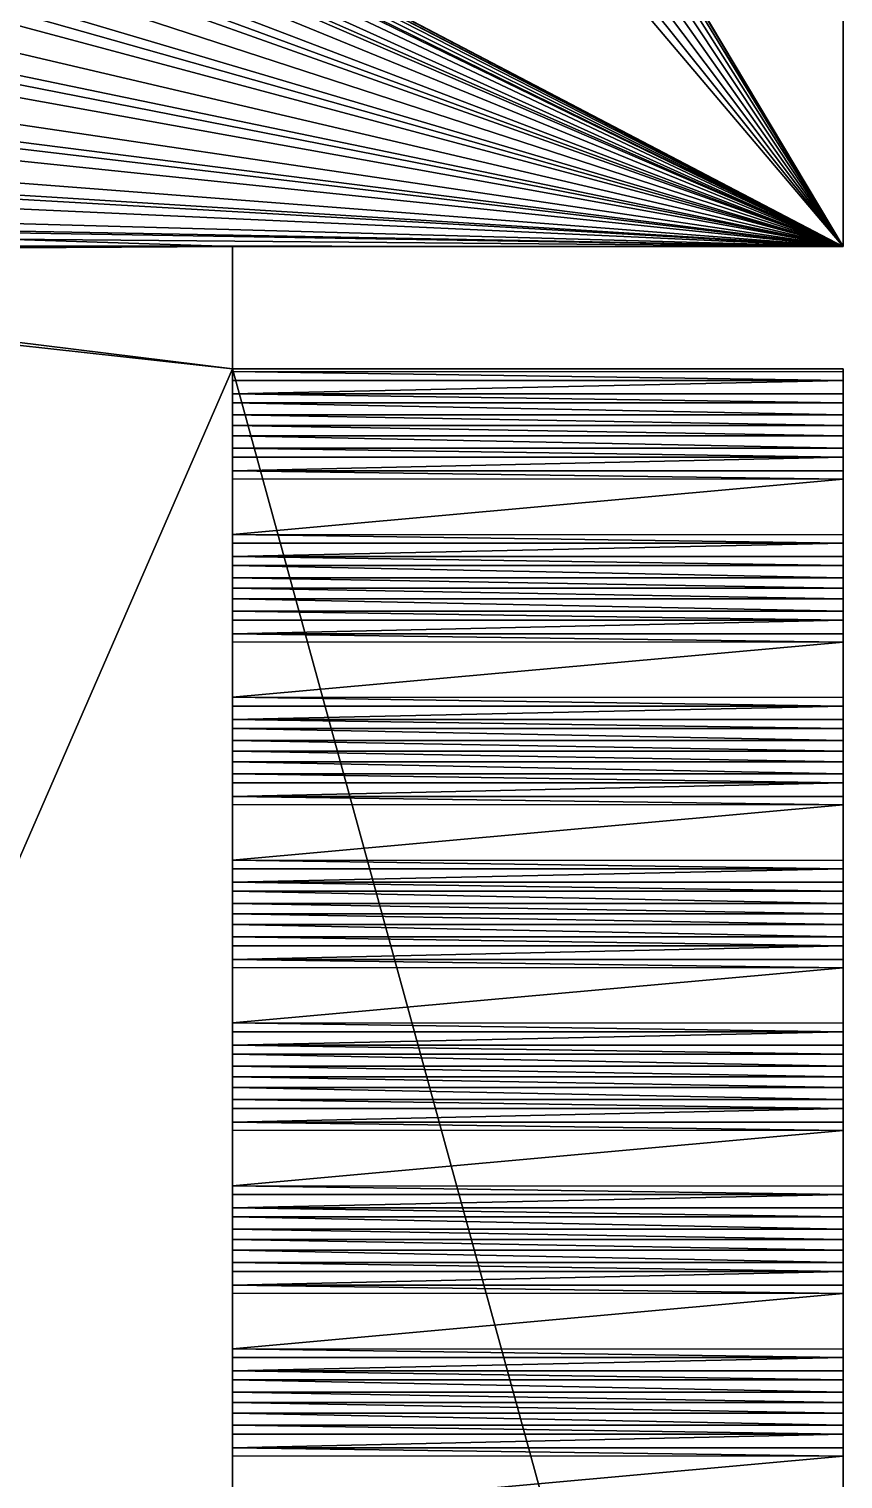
# Model space of a CAD drawing. Header units: metres. Extents: x 0 to 683, y 0 to 667.
# Drawn here: x 112 to 122, y 390.77 to 408.58 of the extents above; entities that cross this region are included whole.
import ezdxf

# ---------------------------------------------------------------- set-up
doc = ezdxf.new("R2010")
doc.units = ezdxf.units.M

msp = doc.modelspace()

# ---------------------------------------------------------------- meshes
at = {"layer": 'Z Support top'}
mesh = msp.add_polyface(dxfattribs=at)
corners = [(102, 415.696, 0), (122, 425.769, 0), (102, 425.769, 0), (112.959, 418.636, 0), (113.339, 418.728, 0), (112.615, 418.448, 0), (112.332, 418.178, 0), (112.128, 417.843, 0), (112.018, 417.468, 0), (112.009, 417.076, 0), (102.396, 415.737, 0), (112.101, 416.696, 0), (112.289, 416.352, 0), (112.559, 416.069, 0), (112.894, 415.865, 0), (113.27, 415.755, 0), (113.661, 415.746, 0), (102, 375.701, 0), (102.51, 405.763, 0), (102, 405.778, 0), (102.396, 375.721, 0), (106.118, 367.902, 0), (113.339, 368.728, 0), (106.712, 369.064, 0), (112.959, 368.636, 0), (112.615, 368.448, 0), (112.332, 368.178, 0), (112.128, 367.843, 0), (105.244, 366.933, 0), (112.018, 367.468, 0), (112.009, 367.076, 0), (112.101, 366.696, 0), (104.149, 366.222, 0), (112.289, 366.352, 0), (112.559, 366.069, 0), (102.907, 365.82, 0), (112.894, 365.865, 0), (113.27, 365.755, 0), (102, 365.773, 0), (102, 355.769, 0), (113.661, 365.746, 0), (102.907, 405.836, 0), (114.5, 405.904, 0), (103.158, 405.917, 0), (114.5, 375.57, 0), (102.791, 405.83, 0), (103.673, 375.449, 0), (122, 375.57, 0), (104.835, 374.856, 0), (114.441, 368.405, 0), (114.711, 368.122, 0), (122, 355.769, 0), (105.805, 373.981, 0), (114.106, 368.609, 0), (106.515, 372.886, 0), (106.917, 371.644, 0), (113.731, 368.719, 0), (106.984, 370.341, 0), (114.899, 367.779, 0), (114.991, 367.398, 0), (114.982, 367.007, 0), (114.872, 366.631, 0), (114.668, 366.296, 0), (114.385, 366.026, 0), (114.041, 365.838, 0), (114.711, 418.122, 0), (122, 405.904, 0), (114.441, 418.405, 0), (114.106, 418.609, 0), (113.731, 418.719, 0), (114.899, 417.779, 0), (114.991, 417.398, 0), (114.982, 417.007, 0), (114.872, 416.631, 0), (114.668, 416.296, 0), (114.385, 416.026, 0), (114.041, 415.838, 0), (104.045, 415.3, 0), (103.673, 415.465, 0), (102.795, 415.673, 0), (102.678, 415.677, 0), (103.046, 415.599, 0), (103.927, 415.335, 0), (104.835, 414.871, 0), (104.283, 415.153, 0), (105.04, 414.686, 0), (105.157, 414.615, 0), (105.368, 414.391, 0), (105.805, 413.997, 0), (105.947, 413.778, 0), (106.053, 413.666, 0), (106.217, 413.361, 0), (106.515, 412.902, 0), (106.59, 412.671, 0), (106.672, 412.517, 0), (106.763, 412.135, 0), (106.917, 411.66, 0), (106.928, 411.438, 0), (106.974, 411.247, 0), (106.961, 410.804, 0), (106.984, 410.357, 0), (106.943, 410.162, 0), (106.936, 409.942, 0), (106.795, 409.469, 0), (106.712, 409.08, 0), (106.632, 408.923, 0), (106.563, 408.692, 0), (106.278, 408.23, 0), (106.119, 407.918, 0), (106.014, 407.802, 0), (105.878, 407.581, 0), (105.453, 407.18, 0), (105.244, 406.948, 0), (105.128, 406.873, 0), (104.929, 406.684, 0), (104.385, 406.391, 0), (104.149, 406.238, 0), (104.03, 406.2, 0), (103.78, 406.065, 0)]
mesh.append_faces([[corners[k] for k in face] for face in [(0, 1, 2), (17, 18, 19), (79, 10, 80), (78, 79, 81), (77, 78, 82), (83, 77, 84)]], dxfattribs={"vtx0": -1})
mesh.append_faces([[corners[k] for k in face] for face in [(3, 0, 5), (5, 0, 6), (6, 0, 7), (7, 0, 8), (8, 0, 9), (9, 10, 11), (11, 10, 12), (12, 10, 13), (13, 10, 14), (14, 10, 15), (15, 10, 16), (21, 22, 23), (22, 21, 24), (24, 21, 25), (25, 21, 26), (26, 21, 27), (27, 28, 29), (29, 28, 30), (30, 28, 31), (31, 32, 33), (33, 32, 34), (34, 35, 36), (36, 35, 37), (37, 39, 40), (41, 42, 43), (42, 41, 44), (44, 46, 47), (47, 50, 51), (49, 52, 53), (53, 55, 56), (56, 23, 22), (51, 40, 39), (1, 65, 66), (65, 1, 67), (67, 1, 68), (68, 1, 69), (69, 1, 4), (66, 43, 42)]], dxfattribs={"vtx0": -1, "vtx1": -1})
mesh.append_faces([[corners[k] for k in face] for face in [(1, 0, 3), (44, 18, 20), (47, 48, 49), (66, 16, 77), (77, 16, 78), (78, 16, 79), (79, 16, 10), (66, 77, 83)]], dxfattribs={"vtx0": -1, "vtx1": -1, "vtx2": -1})
mesh.append_faces([[corners[k] for k in face] for face in [(1, 3, 4), (9, 0, 10), (18, 17, 20), (27, 21, 28), (31, 28, 32), (34, 32, 35), (37, 35, 38), (37, 38, 39), (44, 41, 45), (44, 45, 18), (44, 20, 46), (47, 46, 48), (47, 49, 50), (49, 48, 52), (53, 52, 54), (53, 54, 55), (56, 55, 57), (56, 57, 23), (51, 50, 58), (51, 58, 59), (51, 59, 60), (51, 60, 61), (51, 61, 62), (51, 62, 63), (51, 63, 64), (51, 64, 40), (66, 65, 70), (66, 70, 71), (66, 71, 72), (66, 72, 73), (66, 73, 74), (66, 74, 75), (66, 75, 76), (66, 76, 16), (66, 83, 85), (66, 85, 86), (66, 86, 87), (66, 87, 88), (66, 88, 89), (66, 89, 90), (66, 90, 91), (66, 91, 92), (66, 92, 93), (66, 93, 94), (66, 94, 95), (66, 95, 96), (66, 96, 97), (66, 97, 98), (66, 98, 99), (66, 99, 100), (66, 100, 101), (66, 101, 102), (66, 102, 103), (66, 103, 104), (66, 104, 105), (66, 105, 106), (66, 106, 107), (66, 107, 108), (66, 108, 109), (66, 109, 110), (66, 110, 111), (66, 111, 112), (66, 112, 113), (66, 113, 114), (66, 114, 115), (66, 115, 116), (66, 116, 117), (66, 117, 118), (66, 118, 43)]], dxfattribs={"vtx0": -1, "vtx2": -1})
mesh = msp.add_polyface(dxfattribs=at)
corners = [(122, 355.769, -10), (114.5, 375.57, -10), (122, 375.57, -10), (114.711, 368.122, -10), (114.441, 368.405, -10), (104.835, 374.856, -10), (103.673, 375.449, -10), (105.805, 373.981, -10), (114.106, 368.609, -10), (106.515, 372.886, -10), (106.917, 371.644, -10), (113.731, 368.719, -10), (106.984, 370.341, -10), (106.712, 369.064, -10), (113.339, 368.728, -10), (114.899, 367.779, -10), (114.991, 367.398, -10), (114.982, 367.007, -10), (114.872, 366.631, -10), (114.668, 366.296, -10), (114.385, 366.026, -10), (114.041, 365.838, -10), (113.661, 365.746, -10), (106.118, 367.902, -10), (112.959, 368.636, -10), (112.615, 368.448, -10), (112.332, 368.178, -10), (112.128, 367.843, -10), (105.244, 366.933, -10), (112.018, 367.468, -10), (112.009, 367.076, -10), (112.101, 366.696, -10), (104.149, 366.222, -10), (112.289, 366.352, -10), (112.559, 366.069, -10), (102.907, 365.82, -10), (112.894, 365.865, -10), (113.27, 365.755, -10), (102, 365.773, -10), (102, 355.769, -10), (102, 425.737, -10), (112.959, 418.636, -10), (102, 415.728, -10), (113.339, 418.728, -10), (112.615, 418.448, -10), (112.332, 418.178, -10), (112.128, 417.843, -10), (112.018, 417.468, -10), (112.009, 417.076, -10), (112.101, 416.696, -10), (112.289, 416.352, -10), (112.559, 416.069, -10), (102.396, 415.737, -10), (112.894, 415.865, -10), (113.27, 415.755, -10), (113.661, 415.746, -10), (122, 377.07, -10), (114.5, 404.404, -10), (122, 404.404, -10), (102.396, 375.721, -10), (114.5, 377.07, -10), (122, 425.737, -10), (114.106, 418.609, -10), (114.441, 418.405, -10), (114.711, 418.122, -10), (122, 405.904, -10), (113.731, 418.719, -10), (114.899, 417.779, -10), (114.991, 417.398, -10), (114.982, 417.007, -10), (114.872, 416.631, -10), (114.668, 416.296, -10), (114.385, 416.026, -10), (114.041, 415.838, -10), (104.835, 414.871, -10), (103.673, 415.465, -10), (105.805, 413.997, -10), (106.515, 412.902, -10), (106.917, 411.66, -10), (106.984, 410.357, -10), (106.712, 409.08, -10), (106.119, 407.918, -10), (105.244, 406.948, -10), (104.149, 406.238, -10), (114.5, 405.904, -10), (102.907, 405.836, -10), (102, 405.778, -10), (102, 375.701, -10)]
mesh.append_faces([[corners[k] for k in face] for face in [(0, 1, 2), (56, 57, 58)]], dxfattribs={"vtx0": -1})
mesh.append_faces([[corners[k] for k in face] for face in [(5, 4, 7), (7, 8, 9), (9, 8, 10), (10, 11, 12), (12, 11, 13), (3, 0, 15), (15, 0, 16), (16, 0, 17), (17, 0, 18), (18, 0, 19), (19, 0, 20), (20, 0, 21), (21, 0, 22), (23, 27, 28), (28, 31, 32), (32, 34, 35), (35, 37, 38), (38, 37, 39), (39, 22, 0), (40, 41, 42), (41, 40, 43), (42, 51, 52), (1, 59, 60), (59, 1, 6), (61, 62, 40), (62, 61, 63), (63, 61, 64), (64, 65, 67), (67, 65, 68), (68, 65, 69), (69, 65, 70), (70, 65, 71), (71, 65, 72), (72, 65, 73), (73, 65, 55), (74, 65, 76), (76, 65, 77), (77, 65, 78), (78, 65, 79), (79, 65, 80), (80, 65, 81), (81, 65, 82), (82, 65, 83), (83, 84, 85), (85, 57, 86), (86, 57, 87), (60, 57, 56), (87, 60, 59)]], dxfattribs={"vtx0": -1, "vtx1": -1})
mesh.append_faces([[corners[k] for k in face] for face in [(1, 0, 3), (1, 4, 5), (55, 65, 74), (87, 57, 60)]], dxfattribs={"vtx0": -1, "vtx1": -1, "vtx2": -1})
mesh.append_faces([[corners[k] for k in face] for face in [(1, 3, 4), (1, 5, 6), (7, 4, 8), (10, 8, 11), (13, 11, 14), (14, 23, 13), (23, 14, 24), (23, 24, 25), (23, 25, 26), (23, 26, 27), (28, 27, 29), (28, 29, 30), (28, 30, 31), (32, 31, 33), (32, 33, 34), (35, 34, 36), (35, 36, 37), (39, 37, 22), (42, 41, 44), (42, 44, 45), (42, 45, 46), (42, 46, 47), (42, 47, 48), (42, 48, 49), (42, 49, 50), (42, 50, 51), (52, 51, 53), (52, 53, 54), (52, 54, 55), (64, 61, 65), (40, 62, 66), (40, 66, 43), (55, 74, 75), (55, 75, 52), (83, 65, 84), (85, 84, 57)]], dxfattribs={"vtx0": -1, "vtx2": -1})
mesh = msp.add_polyface(dxfattribs=at)
corners = [(122, 425.769, 0), (122, 425.737, -10), (122, 425.769, -10), (122, 405.904, -10), (122, 405.904, 0)]
mesh.append_faces([[corners[k] for k in face] for face in [(0, 1, 2), (3, 0, 4)]], dxfattribs={"vtx0": -1})
mesh.append_faces([[corners[k] for k in face] for face in [(1, 0, 3)]], dxfattribs={"vtx0": -1, "vtx1": -1})
mesh = msp.add_polyface(dxfattribs=at)
corners = [(122, 405.904, -10), (114.5, 405.904, 0), (114.5, 405.904, -10), (122, 405.904, 0)]
mesh.append_faces([[corners[k] for k in face] for face in [(0, 1, 2), (1, 0, 3)]], dxfattribs={"vtx0": -1})
mesh = msp.add_polyface(dxfattribs=at)
corners = [(114.5, 403.987, -4.515), (114.5, 403.708, -4.555), (114.5, 403.837, -4.555), (114.5, 399.987, -4.515), (114.5, 399.708, -4.555), (114.5, 399.837, -4.555), (114.5, 389.987, -4.515), (114.5, 389.708, -4.555), (114.5, 389.837, -4.555), (114.5, 385.987, -4.515), (114.5, 385.708, -4.555), (114.5, 385.837, -4.555), (114.5, 379.987, -4.515), (114.5, 379.708, -4.555), (114.5, 379.837, -4.555), (114.5, 397.987, -4.515), (114.5, 397.708, -4.555), (114.5, 397.837, -4.555), (114.5, 397.578, -4.555), (114.5, 397.428, -4.515), (114.5, 398.097, -4.405), (114.5, 397.318, -4.405), (114.5, 398.261, -4.096), (114.5, 397.15, -4.089), (114.5, 398.369, -4), (114.5, 397.047, -4), (114.5, 385.428, -4.515), (114.5, 385.578, -4.555), (114.5, 386.097, -4.405), (114.5, 385.318, -4.405), (114.5, 386.261, -4.096), (114.5, 385.15, -4.089), (114.5, 386.369, -4), (114.5, 385.047, -4), (114.5, 387.047, -4), (114.5, 384.369, -4), (114.5, 377.837, -4.555), (114.5, 377.578, -4.555), (114.5, 377.708, -4.555), (114.5, 377.987, -4.515), (114.5, 377.428, -4.515), (114.5, 378.097, -4.405), (114.5, 377.318, -4.405), (114.5, 378.261, -4.096), (114.5, 377.15, -4.089), (114.5, 378.369, -4), (114.5, 377.07, -4), (114.5, 405.904, 0), (114.5, 404.404, -10), (114.5, 405.904, -10), (114.5, 404.404, -4), (114.5, 404.369, -4), (114.5, 403.047, -4), (114.5, 402.369, -4), (114.5, 401.047, -4), (114.5, 395.047, -4), (114.5, 392.369, -4), (114.5, 391.047, -4), (114.5, 388.369, -4), (114.5, 382.369, -4), (114.5, 381.047, -4), (114.5, 377.07, -10), (114.5, 375.57, 0), (114.5, 375.57, -10), (114.5, 379.428, -4.515), (114.5, 379.578, -4.555), (114.5, 380.097, -4.405), (114.5, 379.318, -4.405), (114.5, 380.261, -4.096), (114.5, 379.15, -4.089), (114.5, 380.369, -4), (114.5, 379.047, -4), (114.5, 381.837, -4.555), (114.5, 381.578, -4.555), (114.5, 381.708, -4.555), (114.5, 381.428, -4.515), (114.5, 381.987, -4.515), (114.5, 382.097, -4.405), (114.5, 381.318, -4.405), (114.5, 382.261, -4.096), (114.5, 381.15, -4.089), (114.5, 383.987, -4.515), (114.5, 383.708, -4.555), (114.5, 383.837, -4.555), (114.5, 383.578, -4.555), (114.5, 383.428, -4.515), (114.5, 383.318, -4.405), (114.5, 384.097, -4.405), (114.5, 383.15, -4.089), (114.5, 384.261, -4.096), (114.5, 383.047, -4), (114.5, 387.987, -4.515), (114.5, 387.708, -4.555), (114.5, 387.837, -4.555), (114.5, 387.578, -4.555), (114.5, 387.428, -4.515), (114.5, 388.097, -4.405), (114.5, 387.318, -4.405), (114.5, 388.261, -4.096), (114.5, 387.15, -4.089), (114.5, 389.428, -4.515), (114.5, 389.578, -4.555), (114.5, 390.097, -4.405), (114.5, 389.318, -4.405), (114.5, 390.261, -4.096), (114.5, 389.15, -4.089), (114.5, 390.369, -4), (114.5, 389.047, -4), (114.5, 391.837, -4.555), (114.5, 391.578, -4.555), (114.5, 391.708, -4.555), (114.5, 391.428, -4.515), (114.5, 391.987, -4.515), (114.5, 392.097, -4.405), (114.5, 391.318, -4.405), (114.5, 392.261, -4.096), (114.5, 391.15, -4.089), (114.5, 393.987, -4.515), (114.5, 393.708, -4.555), (114.5, 393.837, -4.555), (114.5, 393.578, -4.555), (114.5, 393.428, -4.515), (114.5, 394.097, -4.405), (114.5, 393.318, -4.405), (114.5, 394.261, -4.096), (114.5, 393.15, -4.089), (114.5, 394.369, -4), (114.5, 393.047, -4), (114.5, 395.837, -4.555), (114.5, 395.578, -4.555), (114.5, 395.708, -4.555), (114.5, 395.428, -4.515), (114.5, 395.987, -4.515), (114.5, 396.097, -4.405), (114.5, 395.318, -4.405), (114.5, 396.261, -4.096), (114.5, 395.15, -4.089), (114.5, 396.369, -4), (114.5, 399.428, -4.515), (114.5, 399.578, -4.555), (114.5, 400.097, -4.405), (114.5, 399.318, -4.405), (114.5, 400.261, -4.096), (114.5, 399.15, -4.089), (114.5, 400.369, -4), (114.5, 399.047, -4), (114.5, 401.837, -4.555), (114.5, 401.578, -4.555), (114.5, 401.708, -4.555), (114.5, 401.987, -4.515), (114.5, 401.428, -4.515), (114.5, 402.097, -4.405), (114.5, 401.318, -4.405), (114.5, 402.261, -4.096), (114.5, 401.15, -4.089), (114.5, 403.428, -4.515), (114.5, 403.578, -4.555), (114.5, 404.097, -4.405), (114.5, 403.318, -4.405), (114.5, 404.261, -4.096), (114.5, 403.15, -4.089)]
mesh.append_faces([[corners[k] for k in face] for face in [(0, 1, 2), (3, 4, 5), (6, 7, 8), (9, 10, 11), (12, 13, 14), (15, 16, 17), (10, 26, 27), (36, 37, 38), (47, 48, 49), (61, 62, 63), (13, 64, 65), (72, 73, 74), (81, 82, 83), (91, 92, 93), (7, 100, 101), (108, 109, 110), (117, 118, 119), (128, 129, 130), (4, 138, 139), (146, 147, 148), (1, 155, 156)]], dxfattribs={"vtx0": -1})
mesh.append_faces([[corners[k] for k in face] for face in [(16, 15, 18), (18, 15, 19), (19, 20, 21), (21, 22, 23), (23, 24, 25), (26, 28, 29), (29, 30, 31), (31, 32, 33), (33, 34, 35), (37, 39, 40), (40, 41, 42), (42, 43, 44), (44, 45, 46), (48, 47, 50), (50, 47, 51), (52, 47, 53), (62, 45, 47), (64, 66, 67), (67, 68, 69), (69, 70, 71), (71, 60, 45), (73, 72, 75), (75, 77, 78), (78, 79, 80), (80, 59, 60), (82, 81, 84), (84, 81, 85), (85, 81, 86), (86, 87, 88), (88, 35, 90), (90, 35, 59), (92, 91, 94), (94, 91, 95), (95, 96, 97), (97, 98, 99), (99, 58, 34), (100, 102, 103), (103, 104, 105), (105, 106, 107), (107, 57, 58), (109, 108, 111), (111, 113, 114), (114, 115, 116), (116, 56, 57), (118, 117, 120), (120, 117, 121), (121, 122, 123), (123, 124, 125), (125, 126, 127), (127, 55, 56), (129, 128, 131), (131, 133, 134), (134, 135, 136), (136, 137, 55), (138, 140, 141), (141, 142, 143), (143, 144, 145), (145, 54, 24), (147, 149, 150), (150, 151, 152), (152, 153, 154), (154, 53, 54), (155, 157, 158), (158, 159, 160), (160, 51, 52)]], dxfattribs={"vtx0": -1, "vtx1": -1})
mesh.append_faces([[corners[k] for k in face] for face in [(26, 10, 9), (51, 47, 52), (53, 47, 54), (54, 47, 24), (24, 47, 55), (55, 47, 56), (56, 47, 57), (57, 47, 58), (58, 47, 34), (34, 47, 59), (59, 47, 60), (60, 47, 45), (62, 46, 45), (64, 13, 12), (59, 35, 34), (100, 7, 6), (55, 25, 24), (138, 4, 3), (155, 1, 0)]], dxfattribs={"vtx0": -1, "vtx1": -1, "vtx2": -1})
mesh.append_faces([[corners[k] for k in face] for face in [(19, 15, 20), (21, 20, 22), (23, 22, 24), (26, 9, 28), (29, 28, 30), (31, 30, 32), (33, 32, 34), (37, 36, 39), (40, 39, 41), (42, 41, 43), (44, 43, 45), (62, 61, 46), (64, 12, 66), (67, 66, 68), (69, 68, 70), (71, 70, 60), (75, 72, 76), (75, 76, 77), (78, 77, 79), (80, 79, 59), (86, 81, 87), (88, 87, 89), (88, 89, 35), (95, 91, 96), (97, 96, 98), (99, 98, 58), (100, 6, 102), (103, 102, 104), (105, 104, 106), (107, 106, 57), (111, 108, 112), (111, 112, 113), (114, 113, 115), (116, 115, 56), (121, 117, 122), (123, 122, 124), (125, 124, 126), (127, 126, 55), (131, 128, 132), (131, 132, 133), (134, 133, 135), (136, 135, 137), (55, 137, 25), (138, 3, 140), (141, 140, 142), (143, 142, 144), (145, 144, 54), (147, 146, 149), (150, 149, 151), (152, 151, 153), (154, 153, 53), (155, 0, 157), (158, 157, 159), (160, 159, 51)]], dxfattribs={"vtx0": -1, "vtx2": -1})
mesh = msp.add_polyface(dxfattribs=at)
corners = [(122, 404.404, -4), (114.5, 404.404, -10), (114.5, 404.404, -4), (122, 404.404, -10)]
mesh.append_faces([[corners[k] for k in face] for face in [(0, 1, 2), (1, 0, 3)]], dxfattribs={"vtx0": -1})
mesh = msp.add_polyface(dxfattribs=at)
corners = [(122, 404.261, -4.096), (114.5, 404.369, -4), (122, 404.369, -4), (114.5, 404.261, -4.096)]
mesh.append_faces([[corners[k] for k in face] for face in [(0, 1, 2), (1, 0, 3)]], dxfattribs={"vtx0": -1})
mesh = msp.add_polyface(dxfattribs=at)
corners = [(122, 404.261, -4.096), (114.5, 404.097, -4.405), (114.5, 404.261, -4.096), (122, 404.097, -4.405)]
mesh.append_faces([[corners[k] for k in face] for face in [(0, 1, 2), (1, 0, 3)]], dxfattribs={"vtx0": -1})
mesh = msp.add_polyface(dxfattribs=at)
corners = [(122, 404.404, -10), (122, 403.837, -4.555), (122, 377.07, -10), (122, 403.987, -4.515), (122, 404.097, -4.405), (122, 404.404, -4), (122, 404.261, -4.096), (122, 404.369, -4), (122, 403.578, -4.555), (122, 401.708, -4.555), (122, 403.708, -4.555), (122, 401.837, -4.555), (122, 403.428, -4.515), (122, 401.987, -4.515), (122, 403.318, -4.405), (122, 402.097, -4.405), (122, 402.261, -4.096), (122, 403.15, -4.089), (122, 402.369, -4), (122, 403.047, -4), (122, 401.578, -4.555), (122, 399.837, -4.555), (122, 399.987, -4.515), (122, 401.428, -4.515), (122, 400.097, -4.405), (122, 401.318, -4.405), (122, 401.15, -4.089), (122, 400.261, -4.096), (122, 400.369, -4), (122, 401.047, -4), (122, 399.708, -4.555), (122, 399.578, -4.555), (122, 399.428, -4.515), (122, 397.837, -4.555), (122, 397.987, -4.515), (122, 399.318, -4.405), (122, 398.097, -4.405), (122, 398.261, -4.096), (122, 399.15, -4.089), (122, 398.369, -4), (122, 399.047, -4), (122, 397.578, -4.555), (122, 395.708, -4.555), (122, 397.708, -4.555), (122, 395.837, -4.555), (122, 397.428, -4.515), (122, 395.987, -4.515), (122, 396.097, -4.405), (122, 397.318, -4.405), (122, 397.15, -4.089), (122, 396.261, -4.096), (122, 396.369, -4), (122, 397.047, -4), (122, 395.428, -4.515), (122, 393.837, -4.555), (122, 395.578, -4.555), (122, 393.987, -4.515), (122, 394.097, -4.405), (122, 395.318, -4.405), (122, 395.15, -4.089), (122, 394.261, -4.096), (122, 394.369, -4), (122, 395.047, -4), (122, 393.708, -4.555), (122, 391.708, -4.555), (122, 391.837, -4.555), (122, 393.578, -4.555), (122, 393.428, -4.515), (122, 391.987, -4.515), (122, 393.318, -4.405), (122, 392.097, -4.405), (122, 392.261, -4.096), (122, 393.15, -4.089), (122, 392.369, -4), (122, 393.047, -4), (122, 391.428, -4.515), (122, 389.837, -4.555), (122, 391.578, -4.555), (122, 389.987, -4.515), (122, 390.097, -4.405), (122, 391.318, -4.405), (122, 391.15, -4.089), (122, 390.261, -4.096), (122, 390.369, -4), (122, 391.047, -4), (122, 389.708, -4.555), (122, 389.578, -4.555), (122, 389.428, -4.515), (122, 387.837, -4.555), (122, 387.987, -4.515), (122, 389.318, -4.405), (122, 388.097, -4.405), (122, 388.261, -4.096), (122, 389.15, -4.089), (122, 388.369, -4), (122, 389.047, -4), (122, 387.428, -4.515), (122, 385.837, -4.555), (122, 387.578, -4.555), (122, 385.987, -4.515), (122, 386.097, -4.405), (122, 387.318, -4.405), (122, 387.15, -4.089), (122, 386.261, -4.096), (122, 386.369, -4), (122, 387.047, -4), (122, 385.578, -4.555), (122, 387.708, -4.555), (122, 385.708, -4.555), (122, 385.428, -4.515), (122, 383.837, -4.555), (122, 383.987, -4.515), (122, 385.318, -4.405), (122, 384.097, -4.405), (122, 385.15, -4.089), (122, 384.261, -4.096), (122, 384.369, -4), (122, 385.047, -4), (122, 383.708, -4.555), (122, 381.708, -4.555), (122, 381.837, -4.555), (122, 383.578, -4.555), (122, 383.428, -4.515), (122, 381.987, -4.515), (122, 383.318, -4.405), (122, 382.097, -4.405), (122, 383.15, -4.089), (122, 382.261, -4.096), (122, 382.369, -4), (122, 383.047, -4), (122, 381.428, -4.515), (122, 379.837, -4.555), (122, 381.578, -4.555), (122, 379.987, -4.515), (122, 380.097, -4.405), (122, 381.318, -4.405), (122, 381.15, -4.089), (122, 380.261, -4.096), (122, 380.369, -4), (122, 381.047, -4), (122, 379.708, -4.555), (122, 379.578, -4.555), (122, 377.837, -4.555), (122, 377.708, -4.555), (122, 379.428, -4.515), (122, 377.987, -4.515), (122, 379.318, -4.405), (122, 378.097, -4.405), (122, 378.261, -4.096), (122, 379.15, -4.089), (122, 378.369, -4), (122, 379.047, -4), (122, 377.318, -4.405), (122, 377.07, -4), (122, 377.428, -4.515), (122, 377.578, -4.555), (122, 377.15, -4.089)]
mesh.append_faces([[corners[k] for k in face] for face in [(6, 5, 7), (8, 1, 10), (18, 17, 19), (28, 26, 29), (39, 38, 40), (51, 49, 52), (61, 59, 62), (73, 72, 74), (83, 81, 84), (94, 93, 95), (104, 102, 105), (116, 114, 117), (128, 126, 129), (138, 136, 139), (150, 149, 151), (153, 152, 156)]], dxfattribs={"vtx0": -1})
mesh.append_faces([[corners[k] for k in face] for face in [(0, 1, 2), (1, 0, 3), (3, 0, 4), (4, 5, 6), (11, 12, 13), (13, 14, 15), (15, 14, 16), (16, 17, 18), (20, 21, 9), (21, 20, 22), (22, 23, 24), (24, 26, 27), (27, 26, 28), (32, 33, 31), (33, 32, 34), (34, 35, 36), (36, 35, 37), (37, 38, 39), (41, 42, 43), (42, 41, 44), (44, 45, 46), (46, 45, 47), (47, 49, 50), (50, 49, 51), (53, 54, 55), (54, 53, 56), (56, 53, 57), (57, 59, 60), (60, 59, 61), (63, 64, 54), (64, 63, 65), (65, 67, 68), (68, 69, 70), (70, 69, 71), (71, 72, 73), (75, 76, 77), (76, 75, 78), (78, 75, 79), (79, 81, 82), (82, 81, 83), (87, 88, 86), (88, 87, 89), (89, 90, 91), (91, 90, 92), (92, 93, 94), (96, 97, 98), (97, 96, 99), (99, 96, 100), (100, 102, 103), (103, 102, 104), (98, 106, 107), (106, 98, 108), (108, 98, 97), (109, 110, 106), (110, 109, 111), (111, 112, 113), (113, 114, 115), (115, 114, 116), (118, 119, 110), (119, 118, 120), (120, 122, 123), (123, 124, 125), (125, 126, 127), (127, 126, 128), (130, 131, 132), (131, 130, 133), (133, 130, 134), (134, 136, 137), (137, 136, 138), (142, 144, 145), (145, 146, 147), (147, 146, 148), (148, 149, 150), (2, 152, 153), (152, 2, 154), (154, 2, 155), (155, 2, 143)]], dxfattribs={"vtx0": -1, "vtx1": -1})
mesh.append_faces([[corners[k] for k in face] for face in [(1, 8, 9), (143, 2, 1), (143, 1, 9), (143, 9, 21), (143, 21, 31), (143, 31, 33), (143, 43, 42), (143, 55, 54), (143, 54, 64), (143, 77, 76), (143, 76, 86), (143, 86, 88), (143, 107, 106), (143, 106, 110), (143, 110, 119), (143, 132, 131), (143, 131, 141)]], dxfattribs={"vtx0": -1, "vtx1": -1, "vtx2": -1})
mesh.append_faces([[corners[k] for k in face] for face in [(4, 0, 5), (8, 11, 9), (11, 8, 12), (13, 12, 14), (16, 14, 17), (22, 20, 23), (24, 23, 25), (24, 25, 26), (34, 32, 35), (37, 35, 38), (44, 41, 45), (47, 45, 48), (47, 48, 49), (57, 53, 58), (57, 58, 59), (65, 63, 66), (65, 66, 67), (68, 67, 69), (71, 69, 72), (79, 75, 80), (79, 80, 81), (89, 87, 90), (92, 90, 93), (100, 96, 101), (100, 101, 102), (111, 109, 112), (113, 112, 114), (120, 118, 121), (120, 121, 122), (123, 122, 124), (125, 124, 126), (134, 130, 135), (134, 135, 136), (141, 142, 143), (142, 141, 144), (145, 144, 146), (148, 146, 149), (143, 33, 43), (143, 42, 55), (143, 64, 77), (143, 88, 107), (143, 119, 132)]], dxfattribs={"vtx0": -1, "vtx2": -1})
mesh.append_faces([[corners[k] for k in face] for face in [(30, 31, 21), (85, 86, 76), (140, 141, 131)]], dxfattribs={"vtx1": -1})
mesh = msp.add_polyface(dxfattribs=at)
corners = [(122, 403.987, -4.515), (114.5, 404.097, -4.405), (122, 404.097, -4.405), (114.5, 403.987, -4.515)]
mesh.append_faces([[corners[k] for k in face] for face in [(0, 1, 2), (1, 0, 3)]], dxfattribs={"vtx0": -1})
mesh = msp.add_polyface(dxfattribs=at)
corners = [(122, 403.837, -4.555), (114.5, 403.987, -4.515), (122, 403.987, -4.515), (114.5, 403.837, -4.555)]
mesh.append_faces([[corners[k] for k in face] for face in [(0, 1, 2), (1, 0, 3)]], dxfattribs={"vtx0": -1})
mesh = msp.add_polyface(dxfattribs=at)
corners = [(122, 403.708, -4.555), (114.5, 403.837, -4.555), (122, 403.837, -4.555), (114.5, 403.708, -4.555)]
mesh.append_faces([[corners[k] for k in face] for face in [(0, 1, 2), (1, 0, 3)]], dxfattribs={"vtx0": -1})
mesh = msp.add_polyface(dxfattribs=at)
corners = [(122, 403.578, -4.555), (114.5, 403.708, -4.555), (122, 403.708, -4.555), (114.5, 403.578, -4.555)]
mesh.append_faces([[corners[k] for k in face] for face in [(0, 1, 2), (1, 0, 3)]], dxfattribs={"vtx0": -1})
mesh = msp.add_polyface(dxfattribs=at)
corners = [(122, 403.428, -4.515), (114.5, 403.578, -4.555), (122, 403.578, -4.555), (114.5, 403.428, -4.515)]
mesh.append_faces([[corners[k] for k in face] for face in [(0, 1, 2), (1, 0, 3)]], dxfattribs={"vtx0": -1})
mesh = msp.add_polyface(dxfattribs=at)
corners = [(122, 403.318, -4.405), (114.5, 403.428, -4.515), (122, 403.428, -4.515), (114.5, 403.318, -4.405)]
mesh.append_faces([[corners[k] for k in face] for face in [(0, 1, 2), (1, 0, 3)]], dxfattribs={"vtx0": -1})
mesh = msp.add_polyface(dxfattribs=at)
corners = [(122, 403.318, -4.405), (114.5, 403.15, -4.089), (114.5, 403.318, -4.405), (122, 403.15, -4.089)]
mesh.append_faces([[corners[k] for k in face] for face in [(0, 1, 2), (1, 0, 3)]], dxfattribs={"vtx0": -1})
mesh = msp.add_polyface(dxfattribs=at)
corners = [(122, 403.047, -4), (114.5, 403.15, -4.089), (122, 403.15, -4.089), (114.5, 403.047, -4)]
mesh.append_faces([[corners[k] for k in face] for face in [(0, 1, 2), (1, 0, 3)]], dxfattribs={"vtx0": -1})
mesh = msp.add_polyface(dxfattribs=at)
corners = [(114.5, 402.369, -4), (122, 403.047, -4), (114.5, 403.047, -4), (122, 402.369, -4)]
mesh.append_faces([[corners[k] for k in face] for face in [(0, 1, 2), (1, 0, 3)]], dxfattribs={"vtx0": -1})
mesh = msp.add_polyface(dxfattribs=at)
corners = [(122, 402.261, -4.096), (114.5, 402.369, -4), (122, 402.369, -4), (114.5, 402.261, -4.096)]
mesh.append_faces([[corners[k] for k in face] for face in [(0, 1, 2), (1, 0, 3)]], dxfattribs={"vtx0": -1})
mesh = msp.add_polyface(dxfattribs=at)
corners = [(122, 402.261, -4.096), (114.5, 402.097, -4.405), (114.5, 402.261, -4.096), (122, 402.097, -4.405)]
mesh.append_faces([[corners[k] for k in face] for face in [(0, 1, 2), (1, 0, 3)]], dxfattribs={"vtx0": -1})
mesh = msp.add_polyface(dxfattribs=at)
corners = [(122, 401.987, -4.515), (114.5, 402.097, -4.405), (122, 402.097, -4.405), (114.5, 401.987, -4.515)]
mesh.append_faces([[corners[k] for k in face] for face in [(0, 1, 2), (1, 0, 3)]], dxfattribs={"vtx0": -1})
mesh = msp.add_polyface(dxfattribs=at)
corners = [(122, 401.837, -4.555), (114.5, 401.987, -4.515), (122, 401.987, -4.515), (114.5, 401.837, -4.555)]
mesh.append_faces([[corners[k] for k in face] for face in [(0, 1, 2), (1, 0, 3)]], dxfattribs={"vtx0": -1})
mesh = msp.add_polyface(dxfattribs=at)
corners = [(122, 401.708, -4.555), (114.5, 401.837, -4.555), (122, 401.837, -4.555), (114.5, 401.708, -4.555)]
mesh.append_faces([[corners[k] for k in face] for face in [(0, 1, 2), (1, 0, 3)]], dxfattribs={"vtx0": -1})
mesh = msp.add_polyface(dxfattribs=at)
corners = [(122, 401.578, -4.555), (114.5, 401.708, -4.555), (122, 401.708, -4.555), (114.5, 401.578, -4.555)]
mesh.append_faces([[corners[k] for k in face] for face in [(0, 1, 2), (1, 0, 3)]], dxfattribs={"vtx0": -1})
mesh = msp.add_polyface(dxfattribs=at)
corners = [(122, 401.428, -4.515), (114.5, 401.578, -4.555), (122, 401.578, -4.555), (114.5, 401.428, -4.515)]
mesh.append_faces([[corners[k] for k in face] for face in [(0, 1, 2), (1, 0, 3)]], dxfattribs={"vtx0": -1})
mesh = msp.add_polyface(dxfattribs=at)
corners = [(122, 401.318, -4.405), (114.5, 401.428, -4.515), (122, 401.428, -4.515), (114.5, 401.318, -4.405)]
mesh.append_faces([[corners[k] for k in face] for face in [(0, 1, 2), (1, 0, 3)]], dxfattribs={"vtx0": -1})
mesh = msp.add_polyface(dxfattribs=at)
corners = [(122, 401.318, -4.405), (114.5, 401.15, -4.089), (114.5, 401.318, -4.405), (122, 401.15, -4.089)]
mesh.append_faces([[corners[k] for k in face] for face in [(0, 1, 2), (1, 0, 3)]], dxfattribs={"vtx0": -1})
mesh = msp.add_polyface(dxfattribs=at)
corners = [(122, 401.047, -4), (114.5, 401.15, -4.089), (122, 401.15, -4.089), (114.5, 401.047, -4)]
mesh.append_faces([[corners[k] for k in face] for face in [(0, 1, 2), (1, 0, 3)]], dxfattribs={"vtx0": -1})
mesh = msp.add_polyface(dxfattribs=at)
corners = [(114.5, 400.369, -4), (122, 401.047, -4), (114.5, 401.047, -4), (122, 400.369, -4)]
mesh.append_faces([[corners[k] for k in face] for face in [(0, 1, 2), (1, 0, 3)]], dxfattribs={"vtx0": -1})
mesh = msp.add_polyface(dxfattribs=at)
corners = [(122, 400.261, -4.096), (114.5, 400.369, -4), (122, 400.369, -4), (114.5, 400.261, -4.096)]
mesh.append_faces([[corners[k] for k in face] for face in [(0, 1, 2), (1, 0, 3)]], dxfattribs={"vtx0": -1})
mesh = msp.add_polyface(dxfattribs=at)
corners = [(122, 400.261, -4.096), (114.5, 400.097, -4.405), (114.5, 400.261, -4.096), (122, 400.097, -4.405)]
mesh.append_faces([[corners[k] for k in face] for face in [(0, 1, 2), (1, 0, 3)]], dxfattribs={"vtx0": -1})
mesh = msp.add_polyface(dxfattribs=at)
corners = [(122, 399.987, -4.515), (114.5, 400.097, -4.405), (122, 400.097, -4.405), (114.5, 399.987, -4.515)]
mesh.append_faces([[corners[k] for k in face] for face in [(0, 1, 2), (1, 0, 3)]], dxfattribs={"vtx0": -1})
mesh = msp.add_polyface(dxfattribs=at)
corners = [(122, 399.837, -4.555), (114.5, 399.987, -4.515), (122, 399.987, -4.515), (114.5, 399.837, -4.555)]
mesh.append_faces([[corners[k] for k in face] for face in [(0, 1, 2), (1, 0, 3)]], dxfattribs={"vtx0": -1})
mesh = msp.add_polyface(dxfattribs=at)
corners = [(122, 399.708, -4.555), (114.5, 399.837, -4.555), (122, 399.837, -4.555), (114.5, 399.708, -4.555)]
mesh.append_faces([[corners[k] for k in face] for face in [(0, 1, 2), (1, 0, 3)]], dxfattribs={"vtx0": -1})
mesh = msp.add_polyface(dxfattribs=at)
corners = [(122, 399.578, -4.555), (114.5, 399.708, -4.555), (122, 399.708, -4.555), (114.5, 399.578, -4.555)]
mesh.append_faces([[corners[k] for k in face] for face in [(0, 1, 2), (1, 0, 3)]], dxfattribs={"vtx0": -1})
mesh = msp.add_polyface(dxfattribs=at)
corners = [(122, 399.428, -4.515), (114.5, 399.578, -4.555), (122, 399.578, -4.555), (114.5, 399.428, -4.515)]
mesh.append_faces([[corners[k] for k in face] for face in [(0, 1, 2), (1, 0, 3)]], dxfattribs={"vtx0": -1})
mesh = msp.add_polyface(dxfattribs=at)
corners = [(122, 399.318, -4.405), (114.5, 399.428, -4.515), (122, 399.428, -4.515), (114.5, 399.318, -4.405)]
mesh.append_faces([[corners[k] for k in face] for face in [(0, 1, 2), (1, 0, 3)]], dxfattribs={"vtx0": -1})
mesh = msp.add_polyface(dxfattribs=at)
corners = [(122, 399.318, -4.405), (114.5, 399.15, -4.089), (114.5, 399.318, -4.405), (122, 399.15, -4.089)]
mesh.append_faces([[corners[k] for k in face] for face in [(0, 1, 2), (1, 0, 3)]], dxfattribs={"vtx0": -1})
mesh = msp.add_polyface(dxfattribs=at)
corners = [(122, 399.047, -4), (114.5, 399.15, -4.089), (122, 399.15, -4.089), (114.5, 399.047, -4)]
mesh.append_faces([[corners[k] for k in face] for face in [(0, 1, 2), (1, 0, 3)]], dxfattribs={"vtx0": -1})
mesh = msp.add_polyface(dxfattribs=at)
corners = [(114.5, 398.369, -4), (122, 399.047, -4), (114.5, 399.047, -4), (122, 398.369, -4)]
mesh.append_faces([[corners[k] for k in face] for face in [(0, 1, 2), (1, 0, 3)]], dxfattribs={"vtx0": -1})
mesh = msp.add_polyface(dxfattribs=at)
corners = [(122, 398.261, -4.096), (114.5, 398.369, -4), (122, 398.369, -4), (114.5, 398.261, -4.096)]
mesh.append_faces([[corners[k] for k in face] for face in [(0, 1, 2), (1, 0, 3)]], dxfattribs={"vtx0": -1})
mesh = msp.add_polyface(dxfattribs=at)
corners = [(122, 398.261, -4.096), (114.5, 398.097, -4.405), (114.5, 398.261, -4.096), (122, 398.097, -4.405)]
mesh.append_faces([[corners[k] for k in face] for face in [(0, 1, 2), (1, 0, 3)]], dxfattribs={"vtx0": -1})
mesh = msp.add_polyface(dxfattribs=at)
corners = [(122, 397.987, -4.515), (114.5, 398.097, -4.405), (122, 398.097, -4.405), (114.5, 397.987, -4.515)]
mesh.append_faces([[corners[k] for k in face] for face in [(0, 1, 2), (1, 0, 3)]], dxfattribs={"vtx0": -1})
mesh = msp.add_polyface(dxfattribs=at)
corners = [(122, 397.837, -4.555), (114.5, 397.987, -4.515), (122, 397.987, -4.515), (114.5, 397.837, -4.555)]
mesh.append_faces([[corners[k] for k in face] for face in [(0, 1, 2), (1, 0, 3)]], dxfattribs={"vtx0": -1})
mesh = msp.add_polyface(dxfattribs=at)
corners = [(122, 397.708, -4.555), (114.5, 397.837, -4.555), (122, 397.837, -4.555), (114.5, 397.708, -4.555)]
mesh.append_faces([[corners[k] for k in face] for face in [(0, 1, 2), (1, 0, 3)]], dxfattribs={"vtx0": -1})
mesh = msp.add_polyface(dxfattribs=at)
corners = [(122, 397.578, -4.555), (114.5, 397.708, -4.555), (122, 397.708, -4.555), (114.5, 397.578, -4.555)]
mesh.append_faces([[corners[k] for k in face] for face in [(0, 1, 2), (1, 0, 3)]], dxfattribs={"vtx0": -1})
mesh = msp.add_polyface(dxfattribs=at)
corners = [(122, 397.428, -4.515), (114.5, 397.578, -4.555), (122, 397.578, -4.555), (114.5, 397.428, -4.515)]
mesh.append_faces([[corners[k] for k in face] for face in [(0, 1, 2), (1, 0, 3)]], dxfattribs={"vtx0": -1})
mesh = msp.add_polyface(dxfattribs=at)
corners = [(122, 397.318, -4.405), (114.5, 397.428, -4.515), (122, 397.428, -4.515), (114.5, 397.318, -4.405)]
mesh.append_faces([[corners[k] for k in face] for face in [(0, 1, 2), (1, 0, 3)]], dxfattribs={"vtx0": -1})
mesh = msp.add_polyface(dxfattribs=at)
corners = [(122, 397.318, -4.405), (114.5, 397.15, -4.089), (114.5, 397.318, -4.405), (122, 397.15, -4.089)]
mesh.append_faces([[corners[k] for k in face] for face in [(0, 1, 2), (1, 0, 3)]], dxfattribs={"vtx0": -1})
mesh = msp.add_polyface(dxfattribs=at)
corners = [(122, 397.047, -4), (114.5, 397.15, -4.089), (122, 397.15, -4.089), (114.5, 397.047, -4)]
mesh.append_faces([[corners[k] for k in face] for face in [(0, 1, 2), (1, 0, 3)]], dxfattribs={"vtx0": -1})
mesh = msp.add_polyface(dxfattribs=at)
corners = [(114.5, 396.369, -4), (122, 397.047, -4), (114.5, 397.047, -4), (122, 396.369, -4)]
mesh.append_faces([[corners[k] for k in face] for face in [(0, 1, 2), (1, 0, 3)]], dxfattribs={"vtx0": -1})
mesh = msp.add_polyface(dxfattribs=at)
corners = [(122, 396.261, -4.096), (114.5, 396.369, -4), (122, 396.369, -4), (114.5, 396.261, -4.096)]
mesh.append_faces([[corners[k] for k in face] for face in [(0, 1, 2), (1, 0, 3)]], dxfattribs={"vtx0": -1})
mesh = msp.add_polyface(dxfattribs=at)
corners = [(122, 396.261, -4.096), (114.5, 396.097, -4.405), (114.5, 396.261, -4.096), (122, 396.097, -4.405)]
mesh.append_faces([[corners[k] for k in face] for face in [(0, 1, 2), (1, 0, 3)]], dxfattribs={"vtx0": -1})
mesh = msp.add_polyface(dxfattribs=at)
corners = [(122, 395.987, -4.515), (114.5, 396.097, -4.405), (122, 396.097, -4.405), (114.5, 395.987, -4.515)]
mesh.append_faces([[corners[k] for k in face] for face in [(0, 1, 2), (1, 0, 3)]], dxfattribs={"vtx0": -1})
mesh = msp.add_polyface(dxfattribs=at)
corners = [(122, 395.837, -4.555), (114.5, 395.987, -4.515), (122, 395.987, -4.515), (114.5, 395.837, -4.555)]
mesh.append_faces([[corners[k] for k in face] for face in [(0, 1, 2), (1, 0, 3)]], dxfattribs={"vtx0": -1})
mesh = msp.add_polyface(dxfattribs=at)
corners = [(122, 395.708, -4.555), (114.5, 395.837, -4.555), (122, 395.837, -4.555), (114.5, 395.708, -4.555)]
mesh.append_faces([[corners[k] for k in face] for face in [(0, 1, 2), (1, 0, 3)]], dxfattribs={"vtx0": -1})
mesh = msp.add_polyface(dxfattribs=at)
corners = [(122, 395.578, -4.555), (114.5, 395.708, -4.555), (122, 395.708, -4.555), (114.5, 395.578, -4.555)]
mesh.append_faces([[corners[k] for k in face] for face in [(0, 1, 2), (1, 0, 3)]], dxfattribs={"vtx0": -1})
mesh = msp.add_polyface(dxfattribs=at)
corners = [(122, 395.428, -4.515), (114.5, 395.578, -4.555), (122, 395.578, -4.555), (114.5, 395.428, -4.515)]
mesh.append_faces([[corners[k] for k in face] for face in [(0, 1, 2), (1, 0, 3)]], dxfattribs={"vtx0": -1})
mesh = msp.add_polyface(dxfattribs=at)
corners = [(122, 395.318, -4.405), (114.5, 395.428, -4.515), (122, 395.428, -4.515), (114.5, 395.318, -4.405)]
mesh.append_faces([[corners[k] for k in face] for face in [(0, 1, 2), (1, 0, 3)]], dxfattribs={"vtx0": -1})
mesh = msp.add_polyface(dxfattribs=at)
corners = [(122, 395.318, -4.405), (114.5, 395.15, -4.089), (114.5, 395.318, -4.405), (122, 395.15, -4.089)]
mesh.append_faces([[corners[k] for k in face] for face in [(0, 1, 2), (1, 0, 3)]], dxfattribs={"vtx0": -1})
mesh = msp.add_polyface(dxfattribs=at)
corners = [(122, 395.047, -4), (114.5, 395.15, -4.089), (122, 395.15, -4.089), (114.5, 395.047, -4)]
mesh.append_faces([[corners[k] for k in face] for face in [(0, 1, 2), (1, 0, 3)]], dxfattribs={"vtx0": -1})
mesh = msp.add_polyface(dxfattribs=at)
corners = [(114.5, 394.369, -4), (122, 395.047, -4), (114.5, 395.047, -4), (122, 394.369, -4)]
mesh.append_faces([[corners[k] for k in face] for face in [(0, 1, 2), (1, 0, 3)]], dxfattribs={"vtx0": -1})
mesh = msp.add_polyface(dxfattribs=at)
corners = [(122, 394.261, -4.096), (114.5, 394.369, -4), (122, 394.369, -4), (114.5, 394.261, -4.096)]
mesh.append_faces([[corners[k] for k in face] for face in [(0, 1, 2), (1, 0, 3)]], dxfattribs={"vtx0": -1})
mesh = msp.add_polyface(dxfattribs=at)
corners = [(122, 394.261, -4.096), (114.5, 394.097, -4.405), (114.5, 394.261, -4.096), (122, 394.097, -4.405)]
mesh.append_faces([[corners[k] for k in face] for face in [(0, 1, 2), (1, 0, 3)]], dxfattribs={"vtx0": -1})
mesh = msp.add_polyface(dxfattribs=at)
corners = [(122, 393.987, -4.515), (114.5, 394.097, -4.405), (122, 394.097, -4.405), (114.5, 393.987, -4.515)]
mesh.append_faces([[corners[k] for k in face] for face in [(0, 1, 2), (1, 0, 3)]], dxfattribs={"vtx0": -1})
mesh = msp.add_polyface(dxfattribs=at)
corners = [(122, 393.837, -4.555), (114.5, 393.987, -4.515), (122, 393.987, -4.515), (114.5, 393.837, -4.555)]
mesh.append_faces([[corners[k] for k in face] for face in [(0, 1, 2), (1, 0, 3)]], dxfattribs={"vtx0": -1})
mesh = msp.add_polyface(dxfattribs=at)
corners = [(122, 393.708, -4.555), (114.5, 393.837, -4.555), (122, 393.837, -4.555), (114.5, 393.708, -4.555)]
mesh.append_faces([[corners[k] for k in face] for face in [(0, 1, 2), (1, 0, 3)]], dxfattribs={"vtx0": -1})
mesh = msp.add_polyface(dxfattribs=at)
corners = [(122, 393.578, -4.555), (114.5, 393.708, -4.555), (122, 393.708, -4.555), (114.5, 393.578, -4.555)]
mesh.append_faces([[corners[k] for k in face] for face in [(0, 1, 2), (1, 0, 3)]], dxfattribs={"vtx0": -1})
mesh = msp.add_polyface(dxfattribs=at)
corners = [(122, 393.428, -4.515), (114.5, 393.578, -4.555), (122, 393.578, -4.555), (114.5, 393.428, -4.515)]
mesh.append_faces([[corners[k] for k in face] for face in [(0, 1, 2), (1, 0, 3)]], dxfattribs={"vtx0": -1})
mesh = msp.add_polyface(dxfattribs=at)
corners = [(122, 393.318, -4.405), (114.5, 393.428, -4.515), (122, 393.428, -4.515), (114.5, 393.318, -4.405)]
mesh.append_faces([[corners[k] for k in face] for face in [(0, 1, 2), (1, 0, 3)]], dxfattribs={"vtx0": -1})
mesh = msp.add_polyface(dxfattribs=at)
corners = [(122, 393.318, -4.405), (114.5, 393.15, -4.089), (114.5, 393.318, -4.405), (122, 393.15, -4.089)]
mesh.append_faces([[corners[k] for k in face] for face in [(0, 1, 2), (1, 0, 3)]], dxfattribs={"vtx0": -1})
mesh = msp.add_polyface(dxfattribs=at)
corners = [(122, 393.047, -4), (114.5, 393.15, -4.089), (122, 393.15, -4.089), (114.5, 393.047, -4)]
mesh.append_faces([[corners[k] for k in face] for face in [(0, 1, 2), (1, 0, 3)]], dxfattribs={"vtx0": -1})
mesh = msp.add_polyface(dxfattribs=at)
corners = [(114.5, 392.369, -4), (122, 393.047, -4), (114.5, 393.047, -4), (122, 392.369, -4)]
mesh.append_faces([[corners[k] for k in face] for face in [(0, 1, 2), (1, 0, 3)]], dxfattribs={"vtx0": -1})
mesh = msp.add_polyface(dxfattribs=at)
corners = [(122, 392.261, -4.096), (114.5, 392.369, -4), (122, 392.369, -4), (114.5, 392.261, -4.096)]
mesh.append_faces([[corners[k] for k in face] for face in [(0, 1, 2), (1, 0, 3)]], dxfattribs={"vtx0": -1})
mesh = msp.add_polyface(dxfattribs=at)
corners = [(122, 392.261, -4.096), (114.5, 392.097, -4.405), (114.5, 392.261, -4.096), (122, 392.097, -4.405)]
mesh.append_faces([[corners[k] for k in face] for face in [(0, 1, 2), (1, 0, 3)]], dxfattribs={"vtx0": -1})
mesh = msp.add_polyface(dxfattribs=at)
corners = [(122, 391.987, -4.515), (114.5, 392.097, -4.405), (122, 392.097, -4.405), (114.5, 391.987, -4.515)]
mesh.append_faces([[corners[k] for k in face] for face in [(0, 1, 2), (1, 0, 3)]], dxfattribs={"vtx0": -1})
mesh = msp.add_polyface(dxfattribs=at)
corners = [(122, 391.837, -4.555), (114.5, 391.987, -4.515), (122, 391.987, -4.515), (114.5, 391.837, -4.555)]
mesh.append_faces([[corners[k] for k in face] for face in [(0, 1, 2), (1, 0, 3)]], dxfattribs={"vtx0": -1})
mesh = msp.add_polyface(dxfattribs=at)
corners = [(122, 391.708, -4.555), (114.5, 391.837, -4.555), (122, 391.837, -4.555), (114.5, 391.708, -4.555)]
mesh.append_faces([[corners[k] for k in face] for face in [(0, 1, 2), (1, 0, 3)]], dxfattribs={"vtx0": -1})
mesh = msp.add_polyface(dxfattribs=at)
corners = [(122, 391.578, -4.555), (114.5, 391.708, -4.555), (122, 391.708, -4.555), (114.5, 391.578, -4.555)]
mesh.append_faces([[corners[k] for k in face] for face in [(0, 1, 2), (1, 0, 3)]], dxfattribs={"vtx0": -1})
mesh = msp.add_polyface(dxfattribs=at)
corners = [(122, 391.428, -4.515), (114.5, 391.578, -4.555), (122, 391.578, -4.555), (114.5, 391.428, -4.515)]
mesh.append_faces([[corners[k] for k in face] for face in [(0, 1, 2), (1, 0, 3)]], dxfattribs={"vtx0": -1})
mesh = msp.add_polyface(dxfattribs=at)
corners = [(122, 391.318, -4.405), (114.5, 391.428, -4.515), (122, 391.428, -4.515), (114.5, 391.318, -4.405)]
mesh.append_faces([[corners[k] for k in face] for face in [(0, 1, 2), (1, 0, 3)]], dxfattribs={"vtx0": -1})
mesh = msp.add_polyface(dxfattribs=at)
corners = [(122, 391.318, -4.405), (114.5, 391.15, -4.089), (114.5, 391.318, -4.405), (122, 391.15, -4.089)]
mesh.append_faces([[corners[k] for k in face] for face in [(0, 1, 2), (1, 0, 3)]], dxfattribs={"vtx0": -1})
mesh = msp.add_polyface(dxfattribs=at)
corners = [(122, 391.047, -4), (114.5, 391.15, -4.089), (122, 391.15, -4.089), (114.5, 391.047, -4)]
mesh.append_faces([[corners[k] for k in face] for face in [(0, 1, 2), (1, 0, 3)]], dxfattribs={"vtx0": -1})
mesh = msp.add_polyface(dxfattribs=at)
corners = [(114.5, 390.369, -4), (122, 391.047, -4), (114.5, 391.047, -4), (122, 390.369, -4)]
mesh.append_faces([[corners[k] for k in face] for face in [(0, 1, 2), (1, 0, 3)]], dxfattribs={"vtx0": -1})

doc.saveas('drawing.dxf')
